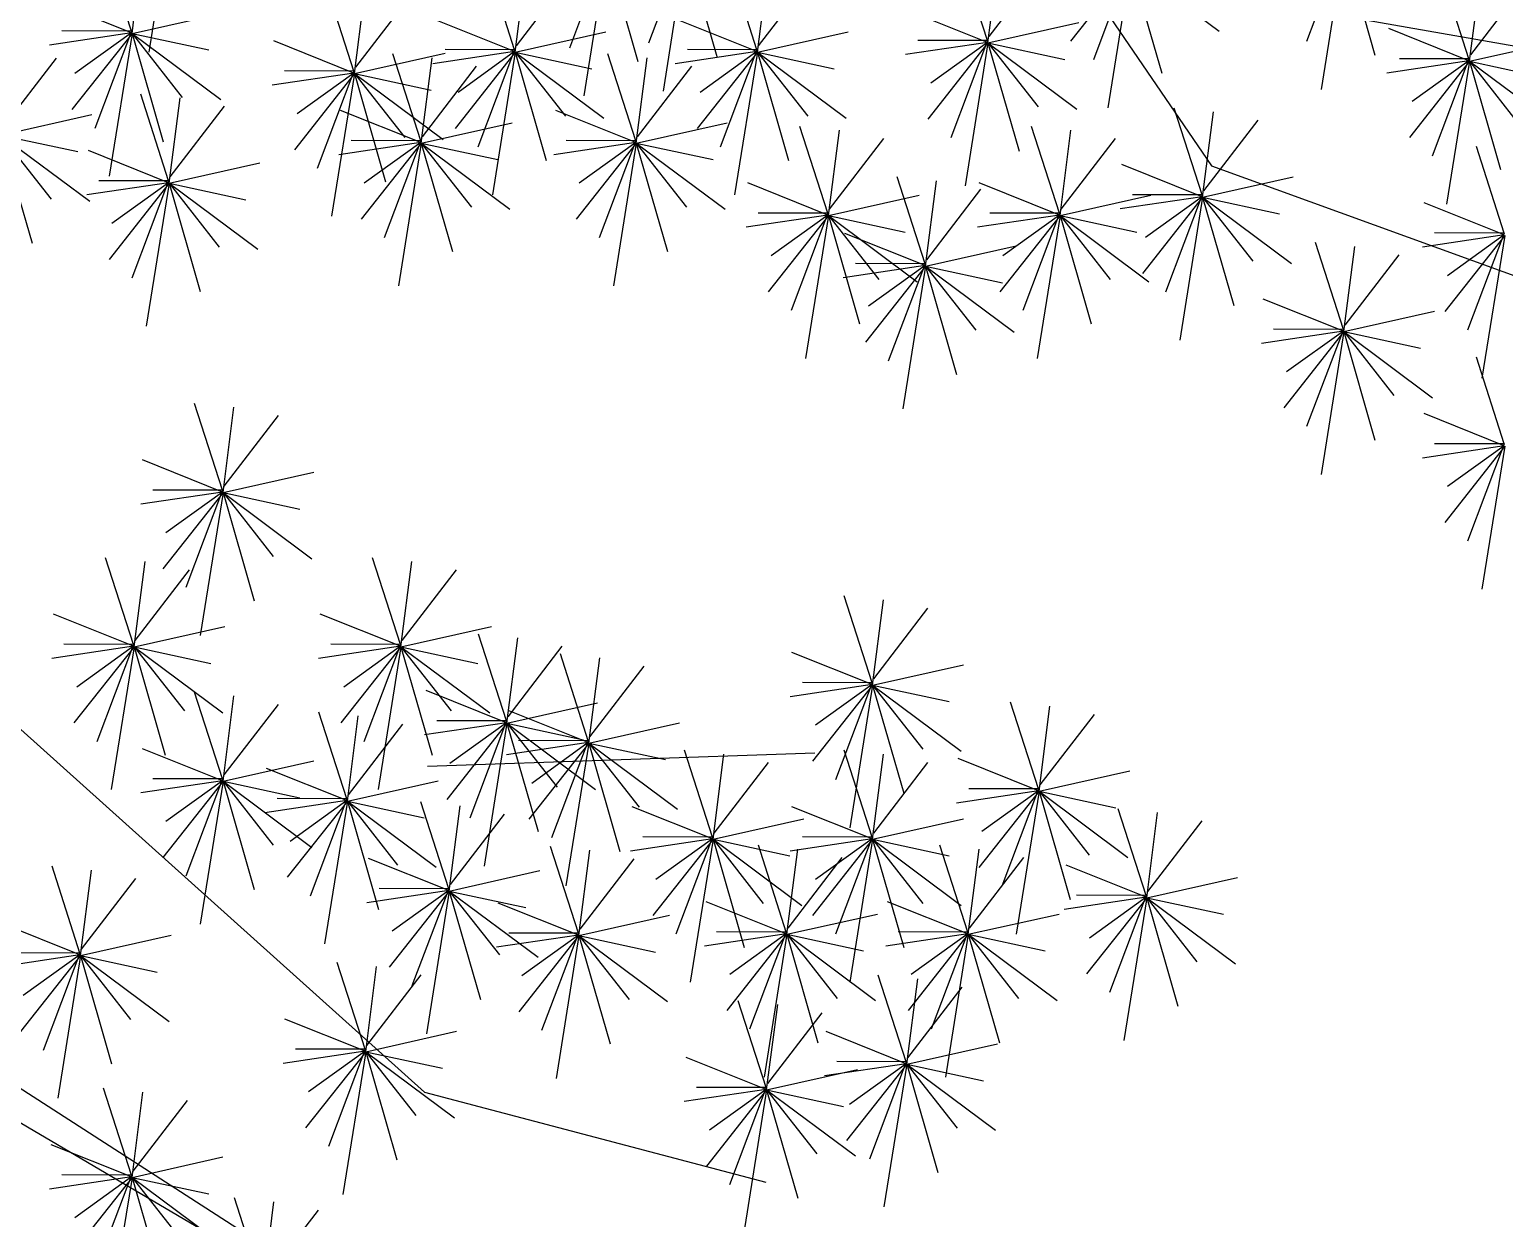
# Model space of a CAD drawing. Header units: millimetres. Extents: x 454 to 24074, y 929 to 15016.
# Drawn here: x 11660 to 12287, y 12470 to 12976 of the extents above; entities that cross this region are included whole.
import ezdxf

# ---------------------------------------------------------------- set-up
doc = ezdxf.new("R2010")
doc.units = ezdxf.units.MM
doc.layers.add('cadblocksdwg.com', color=255, linetype='Continuous')

# ---------------------------------------------------------------- blocks, each defined once
blk = doc.blocks.new('tree side_01')
at = {"color": 0}
for p, q in [((0.486, 3.6841), (0.467, 3.5651)), ((0.9673, 3.6824), (1.7942, 3.537)), ((0.4525, 3.5827), (0.4292, 3.655)), ((0.9143, 3.6537), (0.8837, 3.5726)), ((1.4629, 3.6549), (1.4322, 3.5739)), ((1.4633, 3.653), (1.4443, 3.534)), ((1.4633, 3.653), (1.4892, 3.5627)), ((0.453, 3.5807), (0.4621, 3.6518)), ((0.8483, 3.6495), (0.8177, 3.5685)), ((0.8487, 3.6476), (0.8297, 3.5286)), ((0.8487, 3.6476), (0.8747, 3.5573)), ((0.9147, 3.6517), (0.8957, 3.5327)), ((0.9147, 3.6517), (0.9407, 3.5615)), ((1.1662, 3.5747), (1.1429, 3.647)), ((1.1666, 3.5728), (1.1758, 3.6438)), ((0.772, 3.5671), (0.7487, 3.6394)), ((0.7724, 3.5651), (0.7816, 3.6362)), ((0.7735, 3.5704), (0.8186, 3.6292)), ((0.974, 3.5671), (0.9507, 3.6394)), ((0.9744, 3.5651), (0.9836, 3.6362)), ((0.9754, 3.5704), (1.0206, 3.6292)), ((1.1676, 3.5781), (1.2128, 3.6369)), ((1.2855, 3.6377), (1.2354, 3.5742)), ((1.2412, 3.6342), (1.3531, 3.4704)), ((1.2851, 3.6397), (1.2545, 3.5586)), ((1.2855, 3.6377), (1.2665, 3.5187)), ((1.2855, 3.6377), (1.3595, 3.5826)), ((1.2855, 3.6377), (1.3115, 3.5475)), ((1.5676, 3.5595), (1.5443, 3.6318)), ((1.5681, 3.5575), (1.5772, 3.6285)), ((0.638, 3.5492), (0.6147, 3.6215)), ((0.6385, 3.5473), (0.6476, 3.6183)), ((1.5691, 3.5628), (1.6143, 3.6216)), ((0.4525, 3.5811), (0.3857, 3.6079)), ((0.6395, 3.5526), (0.6847, 3.6114)), ((0.453, 3.5807), (0.5286, 3.5977)), ((0.772, 3.5655), (0.7052, 3.5923)), ((0.974, 3.5655), (0.9072, 3.5923)), ((1.1662, 3.5732), (1.0994, 3.5999)), ((0.4525, 3.5811), (0.3843, 3.571)), ((0.4525, 3.5827), (0.3945, 3.5828)), ((0.453, 3.5807), (0.4029, 3.5172)), ((0.4525, 3.5811), (0.4053, 3.5472)), ((0.4525, 3.5827), (0.4219, 3.5016)), ((0.453, 3.5807), (0.4339, 3.4617)), ((0.453, 3.5807), (0.4789, 3.4905)), ((0.453, 3.5807), (0.527, 3.5256)), ((0.453, 3.5807), (0.517, 3.5669)), ((0.453, 3.5807), (0.4948, 3.5274)), ((0.7724, 3.5651), (0.8481, 3.5821)), ((0.9744, 3.5651), (1.0501, 3.5821)), ((1.1666, 3.5728), (1.2423, 3.5898)), ((1.5676, 3.5579), (1.5008, 3.5847)), ((0.638, 3.5477), (0.5712, 3.5744)), ((0.772, 3.5671), (0.714, 3.5672)), ((0.772, 3.5671), (0.7414, 3.486)), ((0.974, 3.5671), (0.916, 3.5672)), ((0.974, 3.5671), (0.9434, 3.486)), ((1.1662, 3.5732), (1.0979, 3.563)), ((1.1662, 3.5747), (1.1082, 3.5749)), ((1.1666, 3.5728), (1.1165, 3.5093)), ((1.1662, 3.5732), (1.119, 3.5392)), ((1.1662, 3.5747), (1.1356, 3.4937)), ((1.1666, 3.5728), (1.1476, 3.4538)), ((1.1666, 3.5728), (1.1926, 3.4825)), ((1.1666, 3.5728), (1.2085, 3.5195)), ((1.1666, 3.5728), (1.2406, 3.5177)), ((1.1666, 3.5728), (1.2306, 3.559)), ((1.5681, 3.5575), (1.6437, 3.5745)), ((0.3447, 3.5013), (0.3899, 3.5601)), ((0.6385, 3.5473), (0.7141, 3.5643)), ((0.6937, 3.4913), (0.6704, 3.5636)), ((0.6941, 3.4893), (0.7033, 3.5604)), ((0.772, 3.5655), (0.7037, 3.5554)), ((0.7724, 3.5651), (0.7223, 3.5016)), ((0.772, 3.5655), (0.7248, 3.5316)), ((0.7724, 3.5651), (0.7534, 3.4461)), ((0.7724, 3.5651), (0.8464, 3.51)), ((0.7724, 3.5651), (0.8364, 3.5513)), ((0.7724, 3.5651), (0.7984, 3.4749)), ((0.7724, 3.5651), (0.8143, 3.5118)), ((0.873, 3.4913), (0.8497, 3.5636)), ((0.8734, 3.4893), (0.8826, 3.5604)), ((0.974, 3.5655), (0.9057, 3.5554)), ((0.9744, 3.5651), (0.9243, 3.5016)), ((0.974, 3.5655), (0.9268, 3.5316)), ((0.9744, 3.5651), (0.9554, 3.4461)), ((0.9744, 3.5651), (1.0004, 3.4749)), ((0.9744, 3.5651), (1.0484, 3.51)), ((0.9744, 3.5651), (1.0384, 3.5513)), ((0.9744, 3.5651), (1.0163, 3.5118)), ((1.5676, 3.5579), (1.4993, 3.5477)), ((1.5676, 3.5595), (1.5096, 3.5596)), ((1.5681, 3.5575), (1.518, 3.494)), ((1.5676, 3.5579), (1.5204, 3.524)), ((1.5676, 3.5595), (1.537, 3.4784)), ((1.5681, 3.5575), (1.549, 3.4385)), ((1.5681, 3.5575), (1.594, 3.4673)), ((1.5681, 3.5575), (1.6421, 3.5024)), ((1.5681, 3.5575), (1.6321, 3.5437)), ((1.5681, 3.5575), (1.6099, 3.5042)), ((0.638, 3.5477), (0.5698, 3.5375)), ((0.638, 3.5492), (0.58, 3.5494)), ((0.6385, 3.5473), (0.5884, 3.4838)), ((0.638, 3.5477), (0.5908, 3.5137)), ((0.638, 3.5492), (0.6074, 3.4682)), ((0.6385, 3.5473), (0.6194, 3.4283)), ((0.6385, 3.5473), (0.7125, 3.4922)), ((0.6385, 3.5473), (0.7025, 3.5335)), ((0.6385, 3.5473), (0.6644, 3.457)), ((0.6385, 3.5473), (0.6803, 3.494)), ((0.6951, 3.4946), (0.7403, 3.5534)), ((0.8744, 3.4946), (0.9196, 3.5534)), ((0.4835, 3.4579), (0.4602, 3.5302)), ((0.4839, 3.4559), (0.493, 3.5269)), ((0.4849, 3.4612), (0.5301, 3.52)), ((1.3451, 3.4462), (1.3218, 3.5185)), ((0.3437, 3.496), (0.4194, 3.513)), ((0.6937, 3.4897), (0.6268, 3.5165)), ((0.6941, 3.4893), (0.7698, 3.5063)), ((0.873, 3.4897), (0.8062, 3.5165)), ((0.8734, 3.4893), (0.9491, 3.5063)), ((1.3456, 3.4442), (1.3547, 3.5153)), ((1.3466, 3.4495), (1.3918, 3.5083)), ((0.3437, 3.496), (0.4177, 3.4409)), ((0.3437, 3.496), (0.4077, 3.4822)), ((0.3437, 3.496), (0.3697, 3.4058)), ((0.3437, 3.496), (0.3856, 3.4427)), ((1.0332, 3.4309), (1.0099, 3.5032)), ((1.0336, 3.4289), (1.0427, 3.5)), ((1.0346, 3.4342), (1.0798, 3.493)), ((1.2262, 3.4309), (1.2029, 3.5032)), ((1.2267, 3.4289), (1.2358, 3.5)), ((1.2277, 3.4342), (1.2729, 3.493)), ((0.4835, 3.4563), (0.4166, 3.4831)), ((0.6937, 3.4897), (0.6254, 3.4796)), ((0.6937, 3.4913), (0.6356, 3.4914)), ((0.6941, 3.4893), (0.644, 3.4258)), ((0.6937, 3.4897), (0.6465, 3.4558)), ((0.6937, 3.4913), (0.6631, 3.4103)), ((0.6941, 3.4893), (0.6751, 3.3703)), ((0.6941, 3.4893), (0.7681, 3.4342)), ((0.6941, 3.4893), (0.7581, 3.4756)), ((0.6941, 3.4893), (0.736, 3.436)), ((0.6941, 3.4893), (0.7201, 3.3991)), ((0.873, 3.4897), (0.8047, 3.4796)), ((0.873, 3.4913), (0.815, 3.4914)), ((0.8734, 3.4893), (0.8233, 3.4258)), ((0.873, 3.4897), (0.8258, 3.4558)), ((0.873, 3.4913), (0.8424, 3.4103)), ((0.8734, 3.4893), (0.8544, 3.3703)), ((0.8734, 3.4893), (0.9474, 3.4342)), ((0.8734, 3.4893), (0.8994, 3.3991)), ((0.8734, 3.4893), (0.9374, 3.4756)), ((0.8734, 3.4893), (0.9153, 3.436)), ((1.5971, 3.4143), (1.5738, 3.4866)), ((0.4839, 3.4559), (0.5595, 3.4729)), ((1.3451, 3.4446), (1.2783, 3.4714)), ((1.3531, 3.4704), (1.6583, 3.3595)), ((0.4835, 3.4563), (0.4152, 3.4461)), ((0.4835, 3.4579), (0.4254, 3.458)), ((0.4839, 3.4559), (0.4338, 3.3924)), ((0.4835, 3.4563), (0.4362, 3.4224)), ((0.4835, 3.4579), (0.4528, 3.3768)), ((0.4839, 3.4559), (0.4649, 3.3369)), ((0.4839, 3.4559), (0.5579, 3.4008)), ((0.4839, 3.4559), (0.5479, 3.4421)), ((0.4839, 3.4559), (0.5098, 3.3657)), ((0.4839, 3.4559), (0.5257, 3.4026)), ((1.0332, 3.4293), (0.9663, 3.4561)), ((1.1142, 3.3888), (1.0909, 3.4611)), ((1.1146, 3.3868), (1.1237, 3.4578)), ((1.2262, 3.4293), (1.1594, 3.4561)), ((1.3456, 3.4442), (1.4212, 3.4612)), ((1.0336, 3.4289), (1.1092, 3.4459)), ((1.1156, 3.3921), (1.1608, 3.4509)), ((1.2267, 3.4289), (1.3023, 3.4459)), ((1.3451, 3.4446), (1.2769, 3.4344)), ((1.3451, 3.4462), (1.2871, 3.4463)), ((1.3456, 3.4442), (1.2955, 3.3807)), ((1.3451, 3.4446), (1.2979, 3.4107)), ((1.3451, 3.4462), (1.3145, 3.3651)), ((1.3456, 3.4442), (1.3265, 3.3252)), ((1.3456, 3.4442), (1.4196, 3.3891)), ((1.3456, 3.4442), (1.4096, 3.4304)), ((1.3456, 3.4442), (1.3715, 3.354)), ((1.3456, 3.4442), (1.3874, 3.3909)), ((1.5971, 3.4128), (1.5302, 3.4395)), ((1.0332, 3.4293), (0.9649, 3.4192)), ((1.0332, 3.4309), (0.9751, 3.431)), ((1.0336, 3.4289), (0.9835, 3.3654)), ((1.0332, 3.4293), (0.986, 3.3954)), ((1.0332, 3.4309), (1.0026, 3.3499)), ((1.0336, 3.4289), (1.0146, 3.3099)), ((1.0336, 3.4289), (1.1076, 3.3738)), ((1.0336, 3.4289), (1.0596, 3.3387)), ((1.0336, 3.4289), (1.0976, 3.4152)), ((1.0336, 3.4289), (1.0755, 3.3756)), ((1.2262, 3.4293), (1.158, 3.4192)), ((1.2262, 3.4309), (1.1682, 3.431)), ((1.2267, 3.4289), (1.1766, 3.3654)), ((1.2262, 3.4293), (1.179, 3.3954)), ((1.2262, 3.4309), (1.1956, 3.3499)), ((1.2267, 3.4289), (1.2076, 3.3099)), ((1.2267, 3.4289), (1.3007, 3.3738)), ((1.2267, 3.4289), (1.2907, 3.4152)), ((1.2267, 3.4289), (1.2685, 3.3756)), ((1.2267, 3.4289), (1.2526, 3.3387)), ((1.1142, 3.3872), (1.0473, 3.414)), ((1.4629, 3.3341), (1.4396, 3.4064)), ((1.5971, 3.4128), (1.5288, 3.4026)), ((1.5971, 3.4143), (1.539, 3.4145)), ((1.5975, 3.4124), (1.5474, 3.3489)), ((1.5971, 3.4128), (1.5498, 3.3788)), ((1.5971, 3.4143), (1.5664, 3.3333)), ((1.5975, 3.4124), (1.5785, 3.2934)), ((1.1146, 3.3868), (1.1902, 3.4038)), ((1.4633, 3.3322), (1.4724, 3.4032)), ((1.4643, 3.3375), (1.5095, 3.3963)), ((1.1142, 3.3872), (1.0459, 3.377)), ((1.1142, 3.3888), (1.0561, 3.3889)), ((1.1146, 3.3868), (1.0645, 3.3233)), ((1.1142, 3.3872), (1.0669, 3.3533)), ((1.1142, 3.3888), (1.0835, 3.3077)), ((1.1146, 3.3868), (1.0956, 3.2678)), ((1.1146, 3.3868), (1.1886, 3.3317)), ((1.1146, 3.3868), (1.1405, 3.2966)), ((1.1146, 3.3868), (1.1564, 3.3335)), ((1.1146, 3.3868), (1.1786, 3.373)), ((1.4629, 3.3326), (1.396, 3.3593)), ((1.4633, 3.3322), (1.5389, 3.3492)), ((1.4629, 3.3341), (1.4048, 3.3343)), ((1.4629, 3.3341), (1.4322, 3.2531)), ((1.4629, 3.3326), (1.3946, 3.3224)), ((1.4633, 3.3322), (1.4132, 3.2687)), ((1.4629, 3.3326), (1.4156, 3.2986)), ((1.4633, 3.3322), (1.4443, 3.2132)), ((1.4633, 3.3322), (1.5373, 3.2771)), ((1.4633, 3.3322), (1.4892, 3.2419)), ((1.4633, 3.3322), (1.5273, 3.3184)), ((1.4633, 3.3322), (1.5051, 3.2789)), ((1.5971, 3.2387), (1.5738, 3.311)), ((0.5285, 3.2001), (0.5052, 3.2724)), ((0.5289, 3.1981), (0.538, 3.2692)), ((0.5299, 3.2034), (0.5751, 3.2622)), ((1.5971, 3.2371), (1.5302, 3.2639)), ((1.5971, 3.2371), (1.5288, 3.2269)), ((1.5971, 3.2387), (1.539, 3.2388)), ((1.5975, 3.2367), (1.5474, 3.1732)), ((1.5971, 3.2371), (1.5498, 3.2032)), ((1.5971, 3.2387), (1.5664, 3.1576)), ((1.5975, 3.2367), (1.5785, 3.1177)), ((0.5285, 3.1985), (0.4616, 3.2253)), ((0.5289, 3.1981), (0.6045, 3.2151)), ((0.5285, 3.1985), (0.4602, 3.1884)), ((0.5285, 3.2001), (0.4704, 3.2002)), ((0.5289, 3.1981), (0.4788, 3.1346)), ((0.5285, 3.1985), (0.4812, 3.1646)), ((0.5285, 3.2001), (0.4978, 3.119)), ((0.5289, 3.1981), (0.5099, 3.0791)), ((0.5289, 3.1981), (0.6029, 3.143)), ((0.5289, 3.1981), (0.5548, 3.1079)), ((0.5289, 3.1981), (0.5929, 3.1844)), ((0.5289, 3.1981), (0.5707, 3.1448)), ((0.4543, 3.0715), (0.431, 3.1438)), ((0.4547, 3.0696), (0.4639, 3.1406)), ((0.6768, 3.0715), (0.6535, 3.1438)), ((0.6772, 3.0696), (0.6863, 3.1406)), ((0.4557, 3.0748), (0.5009, 3.1336)), ((0.6782, 3.0748), (0.7234, 3.1336)), ((1.07, 3.0397), (1.0467, 3.112)), ((1.0704, 3.0377), (1.0796, 3.1088)), ((1.0714, 3.043), (1.1166, 3.1018)), ((0.4543, 3.07), (0.3874, 3.0967)), ((0.6768, 3.07), (0.6099, 3.0967)), ((0.4547, 3.0696), (0.5304, 3.0865)), ((0.6772, 3.0696), (0.7528, 3.0865)), ((0.7651, 3.0079), (0.7418, 3.0802)), ((0.7655, 3.0059), (0.7746, 3.077)), ((0.4543, 3.07), (0.386, 3.0598)), ((0.4543, 3.0715), (0.3962, 3.0717)), ((0.4547, 3.0696), (0.4046, 3.0061)), ((0.4543, 3.07), (0.4071, 3.036)), ((0.4543, 3.0715), (0.4237, 2.9905)), ((0.4547, 3.0696), (0.4357, 2.9506)), ((0.4547, 3.0696), (0.5287, 3.0145)), ((0.4547, 3.0696), (0.4807, 2.9793)), ((0.4547, 3.0696), (0.5187, 3.0558)), ((0.4547, 3.0696), (0.4966, 3.0162)), ((0.6768, 3.07), (0.6085, 3.0598)), ((0.6768, 3.0715), (0.6187, 3.0717)), ((0.6772, 3.0696), (0.6271, 3.0061)), ((0.6768, 3.07), (0.6296, 3.036)), ((0.6768, 3.0715), (0.6462, 2.9905)), ((0.6772, 3.0696), (0.6582, 2.9506)), ((0.6772, 3.0696), (0.7512, 3.0145)), ((0.6772, 3.0696), (0.7032, 2.9793)), ((0.6772, 3.0696), (0.7412, 3.0558)), ((0.6772, 3.0696), (0.7191, 3.0162)), ((0.7665, 3.0112), (0.8117, 3.07)), ((0.8334, 2.9913), (0.8101, 3.0636)), ((1.07, 3.0381), (1.0032, 3.0649)), ((0.8338, 2.9894), (0.843, 3.0604)), ((0.8348, 2.9946), (0.88, 3.0534)), ((1.0704, 3.0377), (1.1461, 3.0547)), ((1.07, 3.0381), (1.0017, 3.028)), ((1.07, 3.0397), (1.012, 3.0398)), ((1.0704, 3.0377), (1.0203, 2.9742)), ((1.07, 3.0381), (1.0228, 3.0042)), ((1.07, 3.0397), (1.0394, 2.9587)), ((1.0704, 3.0377), (1.0514, 2.9187)), ((1.0704, 3.0377), (1.1444, 2.9826)), ((1.0704, 3.0377), (1.1344, 3.024)), ((1.0704, 3.0377), (1.1123, 2.9844)), ((1.0704, 3.0377), (1.0964, 2.9475)), ((0.3247, 3.0322), (0.6967, 2.6984)), ((0.5285, 2.9595), (0.5052, 3.0318)), ((0.5289, 2.9575), (0.538, 3.0286)), ((0.7651, 3.0063), (0.6982, 3.0331)), ((0.5299, 2.9628), (0.5751, 3.0216)), ((0.6321, 2.9429), (0.6087, 3.0152)), ((0.7655, 3.0059), (0.8411, 3.0229)), ((0.8334, 2.9898), (0.7665, 3.0165)), ((1.2088, 2.9511), (1.1855, 3.0234)), ((1.2092, 2.9492), (1.2183, 3.0202)), ((1.2102, 2.9545), (1.2554, 3.0133)), ((0.6325, 2.941), (0.6416, 3.012)), ((0.6335, 2.9463), (0.6787, 3.0051)), ((0.7651, 3.0063), (0.6968, 2.9961)), ((0.7651, 3.0079), (0.707, 3.008)), ((0.7655, 3.0059), (0.7154, 2.9424)), ((0.7651, 3.0063), (0.7179, 2.9724)), ((0.7651, 3.0079), (0.7345, 2.9268)), ((0.7655, 3.0059), (0.7465, 2.8869)), ((0.7655, 3.0059), (0.8395, 2.9508)), ((0.7655, 3.0059), (0.8295, 2.9921)), ((0.7655, 3.0059), (0.8074, 2.9526)), ((0.7655, 3.0059), (0.7915, 2.9157)), ((0.8338, 2.9894), (0.9095, 3.0063)), ((0.8334, 2.9898), (0.7651, 2.9796)), ((0.8334, 2.9913), (0.7753, 2.9915)), ((0.8338, 2.9894), (0.7837, 2.9259)), ((0.8334, 2.9898), (0.7862, 2.9558)), ((0.8334, 2.9913), (0.8028, 2.9103)), ((0.8338, 2.9894), (0.8148, 2.8704)), ((0.8338, 2.9894), (0.8598, 2.8991)), ((0.8338, 2.9894), (0.9078, 2.9343)), ((0.8338, 2.9894), (0.8978, 2.9756)), ((0.8338, 2.9894), (0.8757, 2.936)), ((0.5285, 2.9579), (0.4616, 2.9847)), ((0.6993, 2.9702), (1.0224, 2.9813)), ((0.937, 2.9111), (0.9137, 2.9834)), ((0.9374, 2.9092), (0.9465, 2.9802)), ((1.07, 2.9111), (1.0467, 2.9834)), ((1.0704, 2.9092), (1.0796, 2.9802)), ((1.2088, 2.9496), (1.1419, 2.9764)), ((0.5289, 2.9575), (0.6045, 2.9745)), ((0.6321, 2.9414), (0.5652, 2.9681)), ((0.9384, 2.9144), (0.9836, 2.9732)), ((1.0714, 2.9144), (1.1166, 2.9732)), ((1.2092, 2.9492), (1.2848, 2.9662)), ((0.5285, 2.9579), (0.4602, 2.9478)), ((0.5285, 2.9595), (0.4704, 2.9596)), ((0.5289, 2.9575), (0.4788, 2.894)), ((0.5285, 2.9579), (0.4812, 2.924)), ((0.5285, 2.9595), (0.4978, 2.8785)), ((0.5289, 2.9575), (0.5099, 2.8385)), ((0.5289, 2.9575), (0.5929, 2.9438)), ((0.5289, 2.9575), (0.6029, 2.9024)), ((0.5289, 2.9575), (0.5548, 2.8673)), ((0.5289, 2.9575), (0.5707, 2.9042)), ((0.6325, 2.941), (0.7081, 2.958)), ((0.6321, 2.9414), (0.5638, 2.9312)), ((0.6321, 2.9429), (0.574, 2.9431)), ((0.6325, 2.941), (0.5824, 2.8775)), ((0.6321, 2.9414), (0.5848, 2.9074)), ((0.6321, 2.9429), (0.6014, 2.8619)), ((0.6325, 2.941), (0.6134, 2.822)), ((0.6325, 2.941), (0.7065, 2.8859)), ((0.6325, 2.941), (0.6965, 2.9272)), ((0.6325, 2.941), (0.6584, 2.8507)), ((0.6325, 2.941), (0.6743, 2.8877)), ((0.717, 2.868), (0.6937, 2.9403)), ((1.2088, 2.9496), (1.1405, 2.9394)), ((1.2088, 2.9511), (1.1507, 2.9513)), ((1.2092, 2.9492), (1.1591, 2.8857)), ((1.2088, 2.9496), (1.1616, 2.9156)), ((1.2088, 2.9511), (1.1782, 2.8701)), ((1.2092, 2.9492), (1.1902, 2.8302)), ((1.2092, 2.9492), (1.2832, 2.8941)), ((1.2092, 2.9492), (1.2732, 2.9354)), ((1.2092, 2.9492), (1.2352, 2.859)), ((1.2092, 2.9492), (1.2511, 2.8959)), ((0.7174, 2.8661), (0.7266, 2.9371)), ((0.7185, 2.8714), (0.7636, 2.9302)), ((0.937, 2.9096), (0.8701, 2.9363)), ((1.07, 2.9096), (1.0032, 2.9363)), ((1.2985, 2.8624), (1.2752, 2.9347)), ((1.299, 2.8605), (1.3081, 2.9315)), ((0.9374, 2.9092), (1.013, 2.9262)), ((1.0704, 2.9092), (1.1461, 2.9262)), ((1.3, 2.8657), (1.3452, 2.9245)), ((0.8251, 2.8309), (0.8018, 2.9032)), ((0.937, 2.9096), (0.8687, 2.8994)), ((0.937, 2.9111), (0.8789, 2.9113)), ((0.9374, 2.9092), (0.8873, 2.8457)), ((0.937, 2.9096), (0.8898, 2.8756)), ((0.937, 2.9111), (0.9064, 2.8301)), ((0.9374, 2.9092), (0.9184, 2.7902)), ((0.9374, 2.9092), (1.0114, 2.8541)), ((0.9374, 2.9092), (1.0014, 2.8954)), ((0.9374, 2.9092), (0.9793, 2.8558)), ((0.9374, 2.9092), (0.9634, 2.8189)), ((0.9985, 2.8319), (0.9752, 2.9042)), ((1.07, 2.9096), (1.0017, 2.8994)), ((1.07, 2.9111), (1.012, 2.9113)), ((1.0704, 2.9092), (1.0203, 2.8457)), ((1.07, 2.9096), (1.0228, 2.8756)), ((1.07, 2.9111), (1.0394, 2.8301)), ((1.0704, 2.9092), (1.0514, 2.7902)), ((1.0704, 2.9092), (1.1444, 2.8541)), ((1.0704, 2.9092), (1.1344, 2.8954)), ((1.0704, 2.9092), (1.1123, 2.8558)), ((1.0704, 2.9092), (1.0964, 2.8189)), ((1.1498, 2.8319), (1.1265, 2.9042)), ((0.717, 2.8665), (0.6502, 2.8933)), ((0.8255, 2.829), (0.8347, 2.9)), ((0.8265, 2.8342), (0.8717, 2.893)), ((0.9989, 2.83), (1.008, 2.901)), ((0.9999, 2.8352), (1.0451, 2.894)), ((1.1502, 2.83), (1.1594, 2.901)), ((1.1512, 2.8352), (1.1964, 2.894)), ((0.4096, 2.8144), (0.3863, 2.8867)), ((0.41, 2.8124), (0.4191, 2.8835)), ((0.7174, 2.8661), (0.7931, 2.8831)), ((1.2985, 2.8609), (1.2317, 2.8876)), ((0.411, 2.8177), (0.4562, 2.8765)), ((0.717, 2.8665), (0.6487, 2.8563)), ((0.717, 2.868), (0.659, 2.8682)), ((0.7174, 2.8661), (0.6673, 2.8026)), ((0.717, 2.8665), (0.6698, 2.8325)), ((0.717, 2.868), (0.6864, 2.787)), ((0.7174, 2.8661), (0.6984, 2.7471)), ((0.7174, 2.8661), (0.7915, 2.811)), ((0.7174, 2.8661), (0.7814, 2.8523)), ((0.7174, 2.8661), (0.7593, 2.8128)), ((0.7174, 2.8661), (0.7434, 2.7758)), ((1.299, 2.8605), (1.3746, 2.8774)), ((0.1108, 2.8619), (0.8761, 2.3694)), ((0.8251, 2.8294), (0.7583, 2.8561)), ((0.9985, 2.8303), (0.9316, 2.8571)), ((1.1498, 2.8303), (1.0829, 2.8571)), ((1.2985, 2.8609), (1.2302, 2.8507)), ((1.2985, 2.8624), (1.2405, 2.8625)), ((1.299, 2.8605), (1.2489, 2.797)), ((1.2985, 2.8609), (1.2513, 2.8269)), ((1.2985, 2.8624), (1.2679, 2.7814)), ((1.299, 2.8605), (1.2799, 2.7415)), ((1.299, 2.8605), (1.373, 2.8054)), ((1.299, 2.8605), (1.3249, 2.7702)), ((1.299, 2.8605), (1.363, 2.8467)), ((1.299, 2.8605), (1.3408, 2.8071)), ((0.8255, 2.829), (0.9012, 2.846)), ((0.9989, 2.83), (1.0745, 2.8469)), ((1.1502, 2.83), (1.2259, 2.8469)), ((0.4096, 2.8128), (0.3427, 2.8396)), ((0.41, 2.8124), (0.4856, 2.8294)), ((0.8251, 2.8294), (0.7568, 2.8192)), ((0.8251, 2.8309), (0.7671, 2.8311)), ((0.8255, 2.829), (0.7754, 2.7655)), ((0.8251, 2.8294), (0.7779, 2.7954)), ((0.8251, 2.8309), (0.7945, 2.7499)), ((0.8255, 2.829), (0.8065, 2.71)), ((0.8255, 2.829), (0.8995, 2.7739)), ((0.8255, 2.829), (0.8515, 2.7387)), ((0.8255, 2.829), (0.8895, 2.8152)), ((0.8255, 2.829), (0.8674, 2.7756)), ((0.9985, 2.8303), (0.9302, 2.8202)), ((0.9985, 2.8319), (0.9404, 2.832)), ((0.9989, 2.83), (0.9488, 2.7665)), ((0.9985, 2.8303), (0.9513, 2.7964)), ((0.9985, 2.8319), (0.9679, 2.7509)), ((0.9989, 2.83), (0.9799, 2.711)), ((0.9989, 2.83), (1.0729, 2.7749)), ((0.9989, 2.83), (1.0629, 2.8162)), ((0.9989, 2.83), (1.0249, 2.7397)), ((0.9989, 2.83), (1.0408, 2.7766)), ((1.1498, 2.8303), (1.0815, 2.8202)), ((1.1498, 2.8319), (1.0917, 2.832)), ((1.1502, 2.83), (1.1001, 2.7665)), ((1.1498, 2.8303), (1.1026, 2.7964)), ((1.1498, 2.8319), (1.1192, 2.7509)), ((1.1502, 2.83), (1.1312, 2.711)), ((1.1502, 2.83), (1.2242, 2.7749)), ((1.1502, 2.83), (1.2142, 2.8162)), ((1.1502, 2.83), (1.1921, 2.7766)), ((1.1502, 2.83), (1.1762, 2.7397)), ((0.8761, 2.3694), (0.1117, 2.8186)), ((0.4096, 2.8128), (0.3413, 2.8026)), ((0.4096, 2.8144), (0.3515, 2.8145)), ((0.41, 2.8124), (0.3599, 2.7489)), ((0.4096, 2.8128), (0.3623, 2.7789)), ((0.4096, 2.8144), (0.3789, 2.7333)), ((0.41, 2.8124), (0.391, 2.6934)), ((0.41, 2.8124), (0.484, 2.7573)), ((0.41, 2.8124), (0.4359, 2.7222)), ((0.41, 2.8124), (0.4518, 2.7591)), ((0.41, 2.8124), (0.474, 2.7986)), ((0.6474, 2.7342), (0.624, 2.8065)), ((0.6478, 2.7322), (0.6569, 2.8033)), ((0.6488, 2.7375), (0.694, 2.7963)), ((1.0985, 2.7237), (1.0752, 2.796)), ((1.0989, 2.7218), (1.1081, 2.7928)), ((1.0999, 2.7271), (1.1451, 2.7859)), ((0.9817, 2.7023), (0.9584, 2.7746)), ((0.9821, 2.7004), (0.9913, 2.7714)), ((0.6474, 2.7326), (0.5805, 2.7594)), ((0.9832, 2.7057), (1.0283, 2.7645)), ((0.6478, 2.7322), (0.7234, 2.7492)), ((1.0985, 2.7222), (1.0316, 2.7489)), ((0.6474, 2.7326), (0.5791, 2.7225)), ((0.6474, 2.7342), (0.5893, 2.7343)), ((0.6478, 2.7322), (0.5977, 2.6687)), ((0.6474, 2.7326), (0.6001, 2.6987)), ((0.6474, 2.7342), (0.6167, 2.6531)), ((0.6478, 2.7322), (0.6288, 2.6132)), ((0.6478, 2.7322), (0.7218, 2.6771)), ((0.6478, 2.7322), (0.7118, 2.7184)), ((0.6478, 2.7322), (0.6896, 2.6789)), ((0.6478, 2.7322), (0.6737, 2.642)), ((1.0989, 2.7218), (1.1746, 2.7388)), ((0.9817, 2.7008), (0.9149, 2.7275)), ((1.0985, 2.7222), (1.0302, 2.712)), ((1.0985, 2.7237), (1.0405, 2.7239)), ((1.0989, 2.7218), (1.0488, 2.6583)), ((1.0985, 2.7222), (1.0513, 2.6882)), ((1.0985, 2.7237), (1.0679, 2.6427)), ((1.0989, 2.7218), (1.0799, 2.6028)), ((1.0989, 2.7218), (1.1729, 2.6667)), ((1.0989, 2.7218), (1.1249, 2.6315)), ((1.0989, 2.7218), (1.1629, 2.708)), ((1.0989, 2.7218), (1.1408, 2.6685)), ((0.9821, 2.7004), (1.0578, 2.7174)), ((0.4525, 2.6294), (0.4292, 2.7017)), ((0.453, 2.6275), (0.4621, 2.6985)), ((0.6967, 2.6984), (0.9814, 2.6235)), ((0.9817, 2.7008), (0.9134, 2.6906)), ((0.9817, 2.7023), (0.9237, 2.7025)), ((0.9821, 2.7004), (0.932, 2.6369)), ((0.9817, 2.7008), (0.9345, 2.6668)), ((0.9817, 2.7023), (0.9511, 2.6213)), ((0.9821, 2.7004), (0.9631, 2.5814)), ((0.9821, 2.7004), (1.0561, 2.6453)), ((0.9821, 2.7004), (1.0461, 2.6866)), ((0.9821, 2.7004), (1.0081, 2.6101)), ((0.9821, 2.7004), (1.024, 2.6471)), ((0.454, 2.6327), (0.4992, 2.6916)), ((0.4525, 2.6279), (0.3857, 2.6546)), ((0.453, 2.6275), (0.5286, 2.6445)), ((0.4525, 2.6279), (0.3843, 2.6177)), ((0.4525, 2.6294), (0.3945, 2.6296)), ((0.453, 2.6275), (0.4029, 2.564)), ((0.4525, 2.6279), (0.4053, 2.5939)), ((0.4525, 2.6294), (0.4219, 2.5484)), ((0.453, 2.6275), (0.4339, 2.5085)), ((0.453, 2.6275), (0.527, 2.5724)), ((0.453, 2.6275), (0.4789, 2.5372)), ((0.453, 2.6275), (0.4948, 2.5742)), ((0.453, 2.6275), (0.517, 2.6137)), ((0.5618, 2.538), (0.5385, 2.6103)), ((0.5622, 2.5361), (0.5713, 2.6071)), ((0.5632, 2.5414), (0.6084, 2.6002))]:
    blk.add_line(p, q, dxfattribs=at)

msp = doc.modelspace()

# ---------------------------------------------------------------- block references
at = {"layer": 'cadblocksdwg.com', "xscale": 510.3099452236204, "yscale": 510.3099452236204, "zscale": 510.3099452236204}
msp.add_blockref('tree side_01', (11472.2, 11147.14), dxfattribs=at)

doc.saveas('drawing.dxf')
